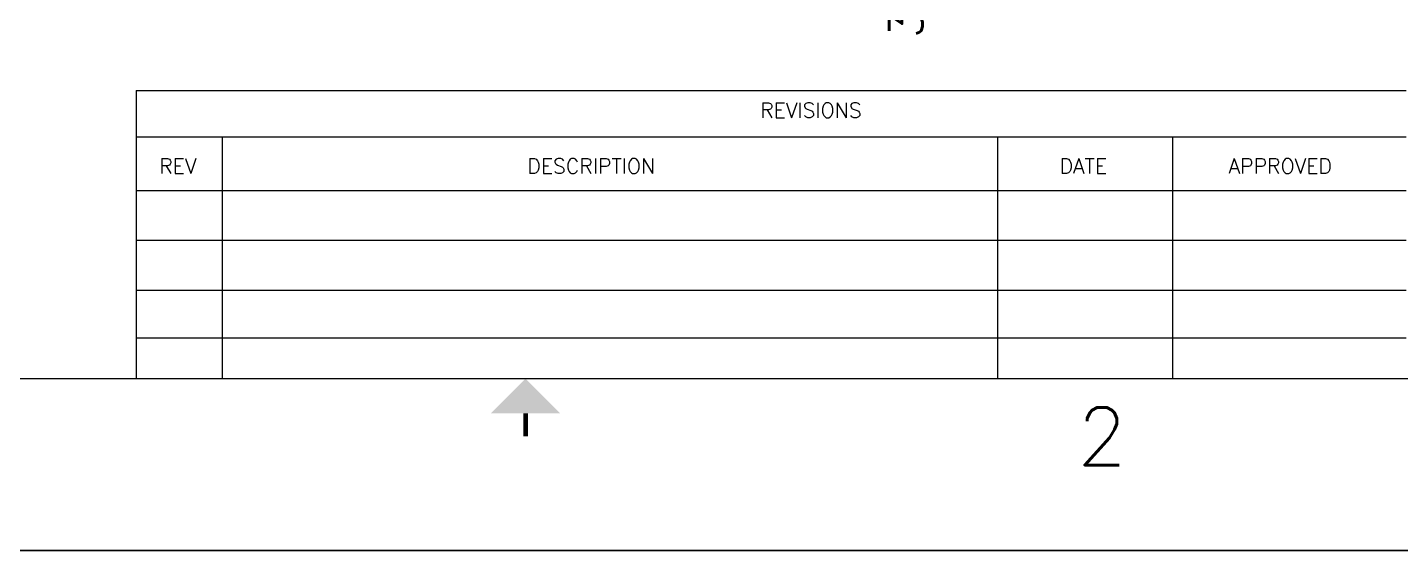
# Model space of a CAD drawing. Header units: millimetres. Extents: x 393.2 to 449.6, y 107.5 to 114.2.
# Drawn here: x 407.764 to 410.231, y 107.502 to 108.442 of the extents above; entities that cross this region are included whole.
import ezdxf
from ezdxf.enums import TextEntityAlignment as Align

# ---------------------------------------------------------------- set-up
doc = ezdxf.new("R2010")
doc.units = ezdxf.units.MM
doc.header["$LTSCALE"] = 0.5
doc.header["$PDMODE"] = 98
doc.layers.add('1D', color=4, linetype='Continuous')
doc.layers.add('TB', color=7, linetype='Continuous')
doc.styles.add('ADESK1', font='romans')
doc.styles.add('SIMPLEX', font='simplex.shx')
doc.dimstyles.new('Standard2', dxfattribs={"dimtxt": 0.06, "dimasz": 0.08, "dimexe": 0.01, "dimexo": 0.01, "dimgap": 0.027, "dimtad": 0, "dimdec": 3, "dimlfac": 16.666667, "dimrnd": 0.0005, "dimzin": 1, "dimdsep": 46, "dimtxsty": 'SIMPLEX', "dimcen": 0.1905, "dimclrd": 256, "dimclre": 256, "dimclrt": 256, "dimadec": 0, "dimazin": 0, "dimtp": 0.03, "dimtm": 0.05, "dimtfac": 0.8, "dimtdec": 3, "dimtmove": 0, "dimatfit": 3, "dimfxl": 0.05, "dimtolj": 1, "dimtzin": 4, "dimlwd": -1, "dimlwe": -1, "dimarcsym": 0})

# ---------------------------------------------------------------- blocks, each defined once
blk = doc.blocks.new('FR')
at = {"layer": 'TB'}
for p, q in [((121.485, 24.169), (121.485, 9.03)), ((121.485, 24.169), (188.207, 24.169)), ((121.485, 21.737), (188.207, 21.737)), ((126.032, 9.03), (126.032, 21.737)), ((166.763, 9.03), (166.763, 21.737)), ((175.957, 9.03), (175.957, 21.737)), ((121.485, 18.918), (188.207, 18.918)), ((121.485, 16.301), (188.207, 16.301)), ((121.485, 13.685), (188.207, 13.685)), ((121.485, 11.173), (188.207, 11.173)), ((8.115, 9.03), (275.589, 9.03))]:
    blk.add_line(p, q, dxfattribs=at)
blk.add_lwpolyline([(0, 196.391), (282.456, 196.391), (282.456, 0), (0, 0)], close=True, dxfattribs=at)
at = {"layer": 'TB', "const_width": 0.242}
blk.add_lwpolyline([(141.95, 6.001), (141.95, 7.213)], dxfattribs=at)
at = {"layer": 'TB'}
blk.add_solid([(140.133, 7.213), (143.767, 7.213), (141.95, 9.03)], dxfattribs=at)
at = {"layer": 'TB', "style": 'ADESK1'}
for s, height, p in [('REVISIONS', 0.7874, (154.274, 22.737)), ('REV', 0.7874, (122.705, 19.802)), ('DESCRIPTION', 0.78744, (142.04, 19.802)), ('DATE', 0.7874, (169.999, 19.802)), ('APPROVED', 0.7874, (178.881, 19.802))]:
    blk.add_text(s, height=height, dxfattribs=at).set_placement(p)
blk.add_text('2', height=3.029, dxfattribs=at).set_placement((172.236, 6.001), align=Align.MIDDLE_CENTER)
blk = doc.blocks.new('*D36')
at = {"ltscale": 0.1, "transparency": 16777216}
blk.add_line((409.3425, 109.0796), (409.3425, 108.7347), dxfattribs=at)
at = {"layer": 'Defpoints', "color": 0, "ltscale": 0.1, "transparency": 16777216}
for p in [(407.4376, 111.0096), (409.3425, 109.0896), (409.3425, 108.7347)]:
    blk.add_point(p, dxfattribs=at)
at = {"color": 1, "ltscale": 0.1, "transparency": 16777216, "insert": (409.3425, 108.5648), "char_height": 0.06, "attachment_point": 5, "rotation": 90, "style": 'SIMPLEX'}
blk.add_mtext('\\A1;{\\C256;31.747}', dxfattribs=at)

msp = doc.modelspace()

# ---------------------------------------------------------------- linework, layer by layer
at = {"layer": '1D', "color": 7, "linetype": 'ByBlock', "lineweight": 0}
msp.add_line((403.80434, 107.502288), (413.464328, 107.502288), dxfattribs=at)

# ---------------------------------------------------------------- block references
at = {"layer": 'TB', "xscale": 0.0341999999999985, "yscale": 0.0341999999999985, "zscale": 0.0341999999999985}
msp.add_blockref('FR', (403.80434, 107.502288), dxfattribs=at)

# ---------------------------------------------------------------- dimensions: what is measured, and where the dimension line sits
at = {"ltscale": 0.1}
dim = msp.add_ordinate_dim(feature_location=(409.342458, 109.089642), offset=(0, -0.354981), dtype=1, origin=(407.437639, 111.009642), text='{\\C256;<>}', dimstyle='Standard2', override={"dimclrt": 1}, dxfattribs=at)
dim.commit()
dim.dimension.update_dxf_attribs({"geometry": '*D36', "text_midpoint": (409.342458, 108.564804)})

doc.saveas('drawing.dxf')
